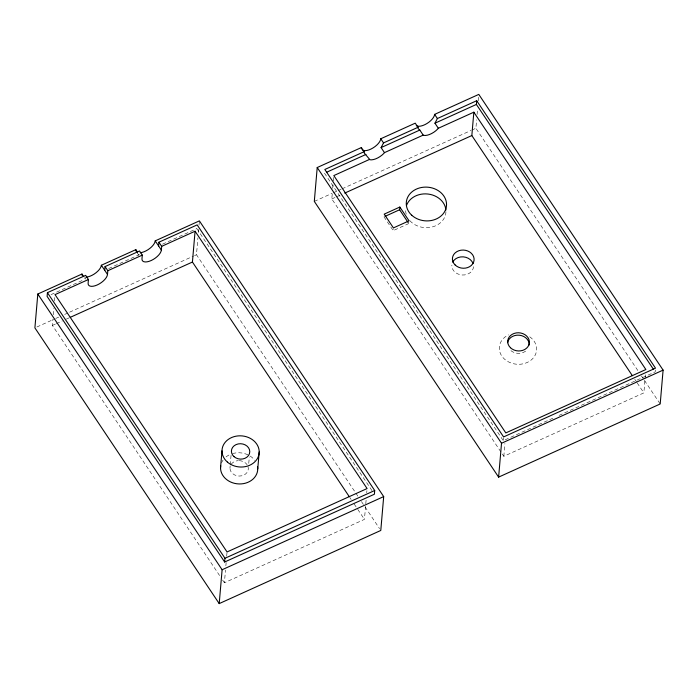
<?xml version="1.0" encoding="UTF-8"?>
<svg xmlns="http://www.w3.org/2000/svg" width="698" height="698" viewBox="0 0 698 698"><rect width="100%" height="100%" fill="white"/><g stroke="black" fill="none" stroke-linecap="round" stroke-linejoin="round"><path stroke-width="0.52" stroke-dasharray="3.49 2.62" d="M219.573 575.518L52.394 325.434L52.943 319.056M53.31 314.807L53.851 308.429M54.488 300.995L55.037 294.617M85.505 277.228L85.348 279.087L84.222 277.403M371.964 490.598L196.836 228.612L197.002 226.754M357.821 496.112L196.478 254.744L197.935 237.809M198.389 232.521L198.66 229.345M199.026 225.114L199.384 220.882M229.965 468.079L230.148 465.967M230.235 464.903L231.143 454.319M366.092 500.248L364.452 519.373L224.416 582.769L225.506 570.013M225.873 565.764L226.143 562.579M226.693 556.201L227.059 551.952M248.776 463.341L249.317 456.989M645.406 374.835L643.861 392.887L503.825 456.283L331.803 198.947L332.353 192.569M332.719 188.32L333.26 181.951M333.356 180.887L333.81 175.582M366.729 492.805L366.912 490.685M408.819 223.552L393.201 230.619L393.349 228.813M637.841 370.525L475.888 128.258L476.621 119.794M477.074 114.498L477.528 109.211M478.252 100.739L478.61 96.507M552.921 418.181L503.284 440.656L503.52 437.855M503.825 456.283L504.916 443.535M655.326 370.027L655.169 371.894L556.891 416.383M51.033 294.626L84.371 279.532M108.679 268.529L139.207 254.709L138.082 253.016M162.521 244.152L196.836 228.612M36.881 326.996L54.723 318.916M55.718 318.463L58.693 317.119M64.635 314.432L68.605 312.634M69.599 312.181L193.512 256.087M194.498 255.643L196.478 254.744M314.309 201.399L332.152 193.329M333.147 192.875L337.108 191.086M338.102 190.633L341.078 189.289M342.064 188.835L470.932 130.5M471.927 130.055L475.888 128.258M52.394 325.434L55.378 324.081M56.372 323.636L62.331 320.932M66.301 319.134L69.277 317.791M331.803 198.947L335.782 197.15M336.768 196.696L340.746 194.899M641.462 375.952L643.879 379.564M644.49 380.471L660.195 403.976M634.779 379.293L636.593 382.015M637.195 382.923L643.861 392.887M383.987 216.834L393.201 230.619M324.509 173.209L503.284 440.656M361.451 501.53L364.469 506.05M365.08 506.957L379.581 528.656M349.916 497.63L351.129 499.436M354.156 503.973L357.184 508.502M357.786 509.409L364.452 519.373M137.14 252.746L138.815 255.259M222.601 580.047L224.416 582.769M221.554 462.818A18.619 15.583 4.9 0 1 223.081 460.078M226.056 456.937A18.619 15.583 4.9 0 1 229.93 454.573M232.574 453.595A18.619 15.583 4.9 0 1 248.532 455.131M250.154 456.064A18.619 15.583 4.9 0 1 254.796 460.331M473.514 266.688A10.863 9.083 4.9 0 1 462.102 274.995A10.863 9.083 4.9 0 1 451.85 265.17M445.961 211.791A20.172 16.883 4.9 0 1 431.983 227.025A20.172 16.883 4.9 0 1 409.796 220.62M406.21 214.173A20.172 16.883 4.9 0 1 405.678 209.775M248.026 466.63A9.187 7.687 4.9 0 1 239.091 476.053A9.187 7.687 4.9 0 1 230.288 466.098M231.213 464.266A9.187 7.687 4.9 0 1 238.393 460.663M239.187 460.663A9.187 7.687 4.9 0 1 247.118 464.746M529.703 336.768A18.689 15.635 4.9 0 1 530.951 360.229A18.689 15.635 4.9 0 1 503.066 357.69A18.689 15.635 4.9 0 1 508.633 334.848M525.611 351.181A10.863 9.091 4.9 0 1 509.147 348.826"/><path stroke-width="1.05" d="M83.655 276.556L81.971 274.035L37.805 294.024L34.9 327.894L219.207 603.604L380.785 530.463L383.691 496.601L199.384 220.882L155.218 240.871A11.177 5.087 -33.8 0 1 140.228 252.737M158.917 242.206L161.683 246.342L161.36 250.067A11.177 5.087 -33.8 0 1 151.143 260.546A11.177 5.087 -33.8 0 1 141.973 258.845L142.296 255.119L139.53 250.983L105.058 266.584L107.824 270.719L107.501 274.445A11.177 5.087 -33.8 0 1 97.284 284.932A11.177 5.087 -33.8 0 1 88.114 283.222L88.428 279.497L85.671 275.361L47.429 292.671L47.106 296.397L224.651 562.003L374.39 494.228L374.704 490.502L197.159 224.887L158.917 242.206L158.594 245.932M104.735 270.309L105.058 266.584M349.314 496.723L192.43 262.038L195.074 231.221L161.683 246.342M220.542 467.8L221.99 450.864M219.207 603.604L222.112 569.743L37.805 294.024M224.651 562.003L224.974 558.278L47.429 292.671M257.745 468.916L259.194 451.981M369.329 159.502L333.81 175.582L505.823 432.917L645.868 369.521L473.846 112.186L438.327 128.266L437.559 129.174A11.177 5.087 -33.8 0 1 423.852 135.377L423.189 135.115L384.467 152.644L383.699 153.551A11.177 5.087 -33.8 0 1 369.992 159.763L364.339 153.106L364.147 151.684L361.381 147.548L317.215 167.537L314.309 201.399L498.616 477.118L660.195 403.976L663.1 370.106L478.793 94.396L434.627 114.385A11.177 5.087 -33.8 0 1 426.94 123.529A11.177 5.087 -33.8 0 1 416.278 125.623M408.243 222.688L399.605 209.766L399.832 207.053L384.214 214.129L393.428 227.914L409.054 220.838L399.832 207.053M632.353 375.672L471.839 135.552L473.846 112.186M653.354 369.172L476.394 104.447L476.708 100.721L437.393 118.52L434.95 123.206L438.327 128.266M498.616 477.118L501.522 443.256L317.215 167.537M423.189 135.115L419.812 130.064L418.198 128.729L418.006 127.298L415.24 123.162L380.768 138.771L383.534 142.907L381.091 147.592L384.467 152.644M86.36 277.115A11.177 5.087 -33.8 0 0 101.358 265.257L135.831 249.648L137.515 252.179M364.147 151.684L324.823 169.483L503.598 436.931L655.492 368.169L476.708 100.721M383.534 142.907L418.006 127.298M88.428 279.497L55.037 294.617L227.059 551.952L367.096 488.556L195.074 231.221M107.824 270.719L142.296 255.119M326.481 172.31L365.953 154.441M381.091 147.592L419.812 130.064M434.95 123.206L476.394 104.447M70.271 317.337L192.43 262.038M344.716 193.102L471.839 135.552M384.956 216.397L399.605 209.766M224.974 558.278L374.704 490.502M222.112 569.743L383.691 496.601M501.522 443.256L663.1 370.106M434.627 114.385L437.393 118.52M155.218 240.871L161.36 250.067M101.358 265.257L107.501 274.445M380.768 138.771A11.177 5.087 -33.8 0 1 373.081 147.906A11.177 5.087 -33.8 0 1 362.419 150.009M361.573 148.971A11.177 5.087 -33.8 0 1 361.381 147.548M82.163 275.457A11.177 5.087 -33.8 0 1 81.971 274.035M257.597 466.875A18.619 15.583 4.9 0 1 239.048 483.95A18.619 15.583 4.9 0 1 220.716 465.767M136.023 251.079A11.177 5.087 -33.8 0 1 135.831 249.648M452.697 262.116A10.863 9.083 4.9 0 1 463.254 256.855A10.863 9.083 4.9 0 1 473.052 263.539M406.515 205.439A20.172 16.883 4.9 0 1 427.987 194.035A20.172 16.883 4.9 0 1 445.909 210.028M507.603 342.709A10.863 9.091 4.9 0 1 519.382 335.206A10.863 9.091 4.9 0 1 529.18 344.986M411.741 215.228A20.172 16.883 4.9 0 0 445.699 209.356A20.172 16.883 4.9 0 0 421.758 187.448A20.172 16.883 4.9 0 0 411.741 215.228M455.192 265.031A10.863 9.083 4.9 0 0 473.576 262.23A10.863 9.083 4.9 0 0 461.012 250.198A10.863 9.083 4.9 0 0 455.192 265.031M510.491 347.752A10.863 9.091 4.9 0 0 528.875 344.934A10.863 9.091 4.9 0 0 516.284 332.911A10.863 9.091 4.9 0 0 510.491 347.752M227.374 462.059A18.619 15.583 4.9 0 0 258.539 456.003A18.619 15.583 4.9 0 0 235.872 436.215A18.619 15.583 4.9 0 0 227.374 462.059M234.066 456.675A9.187 7.687 4.9 0 0 249.448 453.683A9.187 7.687 4.9 0 0 238.262 443.919A9.187 7.687 4.9 0 0 234.066 456.675"/></g></svg>
